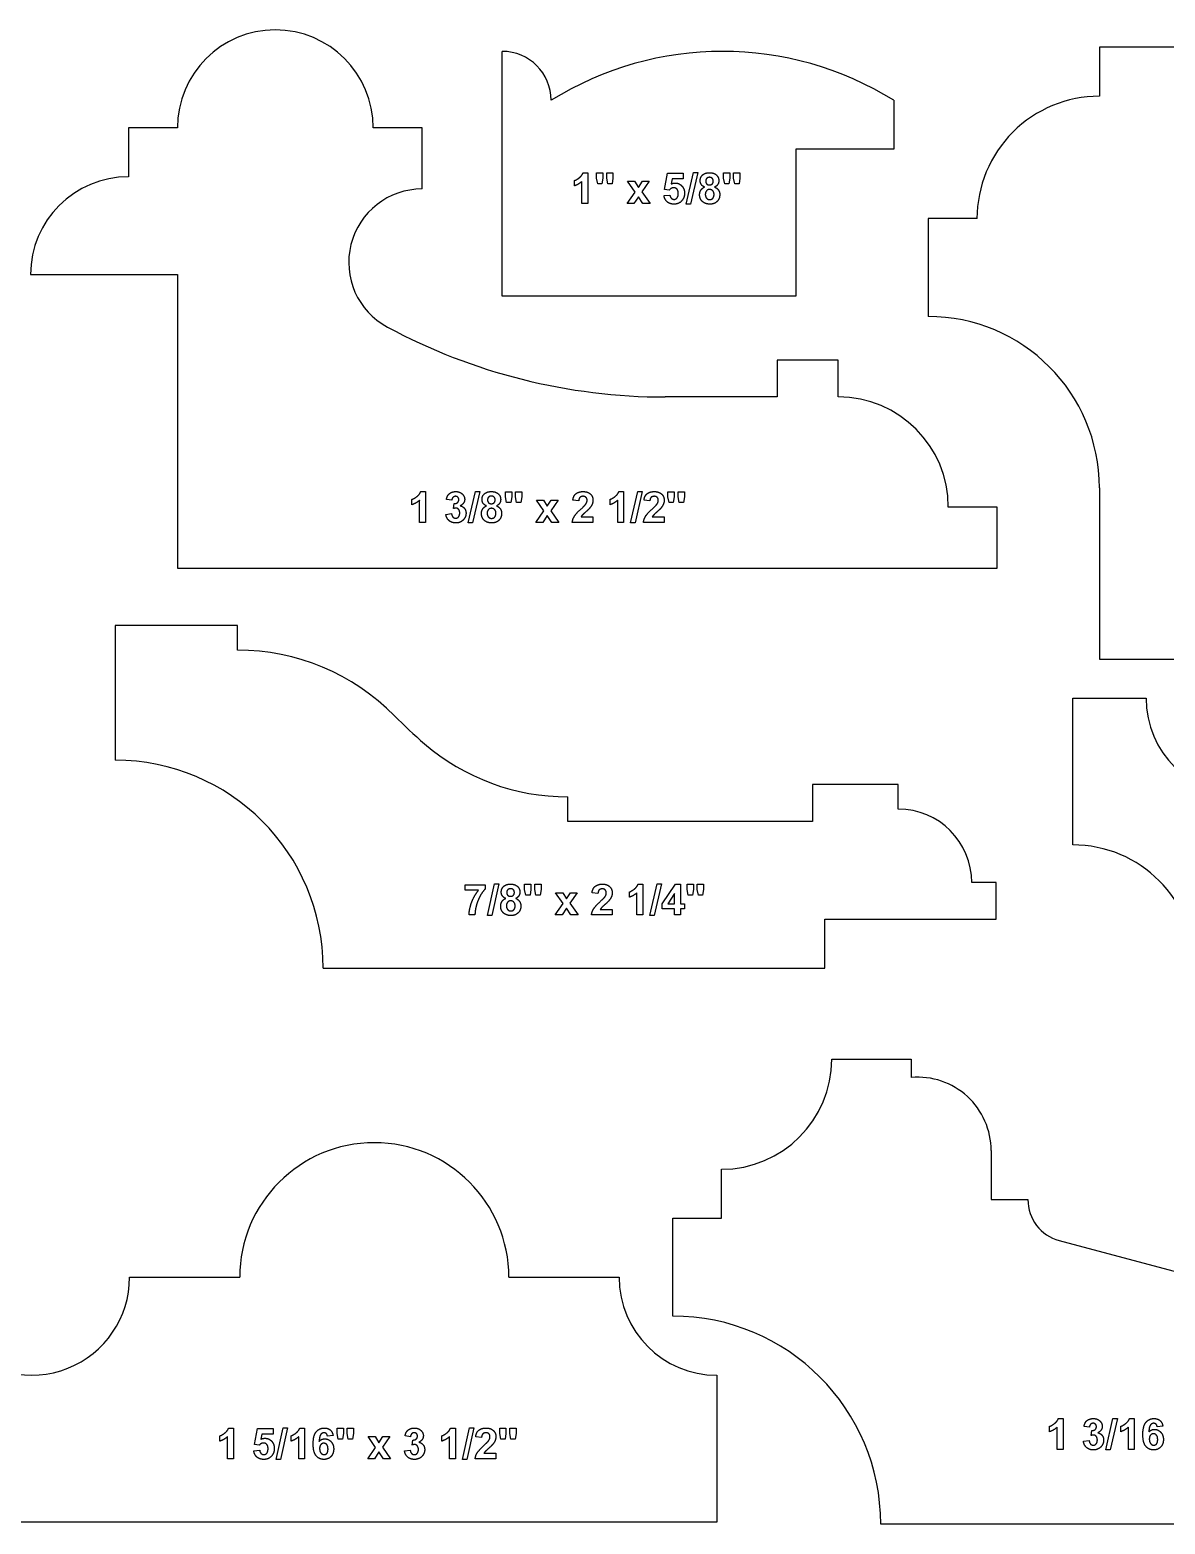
# Model space of a CAD drawing. Header units: millimetres. Extents: x -177 to 177, y -192 to 172.
# Drawn here: x -132.1 to -58.5, y 75.2 to 172.1 of the extents above; entities that cross this region are included whole.
import ezdxf

# ---------------------------------------------------------------- set-up
doc = ezdxf.new("R2010")
doc.units = ezdxf.units.MM
doc.header["$MEASUREMENT"] = 0
doc.layers.add('Default', color=18, linetype='Continuous')

msp = doc.modelspace()

# ---------------------------------------------------------------- linework, layer by layer
at = {"layer": 'Default', "color": 5}
for p, q in [((-101.467, 154.811), (-101.467, 170.686)), ((-51.619, 170.949), (-62.732, 170.949)), ((-62.732, 170.949), (-62.732, 167.774)), ((-76.067, 167.511), (-76.067, 164.336)), ((-122.536, 165.729), (-125.711, 165.729)), ((-125.711, 165.729), (-125.711, 162.554)), ((-106.661, 165.729), (-109.836, 165.729)), ((-106.661, 161.76), (-106.661, 165.729)), ((-76.067, 164.336), (-82.417, 164.336)), ((-82.417, 164.336), (-82.417, 154.811)), ((-96.788, 161.96), (-96.788, 162.306)), ((-96.294, 160.812), (-96.294, 162.249)), ((-96.222, 162.812), (-95.911, 162.812)), ((-95.911, 162.812), (-95.911, 160.812)), ((-95.343, 162.465), (-95.343, 162.8)), ((-95.343, 162.8), (-94.936, 162.8)), ((-95.273, 162.096), (-95.343, 162.465)), ((-94.997, 162.096), (-95.273, 162.096)), ((-94.936, 162.465), (-94.997, 162.096)), ((-94.936, 162.8), (-94.936, 162.465)), ((-94.689, 162.465), (-94.689, 162.8)), ((-94.689, 162.8), (-94.282, 162.8)), ((-94.618, 162.096), (-94.689, 162.465)), ((-94.343, 162.096), (-94.618, 162.096)), ((-94.282, 162.465), (-94.343, 162.096)), ((-94.282, 162.8), (-94.282, 162.465)), ((-92.85, 161.556), (-93.337, 162.257)), ((-93.337, 162.257), (-92.877, 162.257)), ((-92.877, 162.257), (-92.631, 161.859)), ((-92.631, 161.859), (-92.37, 162.257)), ((-91.93, 162.257), (-92.406, 161.572)), ((-92.37, 162.257), (-91.93, 162.257)), ((-90.936, 161.734), (-90.738, 162.775)), ((-90.738, 162.775), (-89.726, 162.775)), ((-90.452, 162.417), (-90.515, 162.085)), ((-89.726, 162.417), (-90.452, 162.417)), ((-89.726, 162.775), (-89.726, 162.417)), ((-89.529, 160.775), (-89.06, 162.824)), ((-88.776, 162.824), (-89.245, 160.775)), ((-89.06, 162.824), (-88.776, 162.824)), ((-87.109, 162.465), (-87.109, 162.8)), ((-87.109, 162.8), (-86.701, 162.8)), ((-87.038, 162.096), (-87.109, 162.465)), ((-86.763, 162.096), (-87.038, 162.096)), ((-86.701, 162.465), (-86.763, 162.096)), ((-86.701, 162.8), (-86.701, 162.465)), ((-86.455, 162.465), (-86.455, 162.8)), ((-86.455, 162.8), (-86.047, 162.8)), ((-86.384, 162.096), (-86.455, 162.465)), ((-86.108, 162.096), (-86.384, 162.096)), ((-86.047, 162.465), (-86.108, 162.096)), ((-86.047, 162.8), (-86.047, 162.465)), ((-93.362, 160.812), (-92.85, 161.556)), ((-92.631, 161.26), (-92.922, 160.812)), ((-92.341, 160.812), (-92.631, 161.26)), ((-92.406, 161.572), (-91.88, 160.812)), ((-90.973, 161.328), (-90.59, 161.368)), ((-90.629, 161.689), (-90.936, 161.734)), ((-95.911, 160.812), (-96.294, 160.812)), ((-92.922, 160.812), (-93.362, 160.812)), ((-91.88, 160.812), (-92.341, 160.812)), ((-89.245, 160.775), (-89.529, 160.775)), ((-70.67, 159.836), (-73.845, 159.836)), ((-73.845, 159.836), (-73.845, 153.486)), ((-132.061, 156.204), (-122.536, 156.204)), ((-122.536, 156.204), (-122.536, 137.154)), ((-82.417, 154.811), (-101.467, 154.811)), ((-79.674, 150.648), (-83.643, 150.648)), ((-83.643, 150.648), (-83.643, 148.267)), ((-79.674, 148.267), (-79.674, 150.648)), ((-83.643, 148.267), (-90.887, 148.267)), ((-107.32, 141.28), (-107.32, 141.625)), ((-106.827, 140.131), (-106.827, 141.568)), ((-106.754, 142.131), (-106.444, 142.131)), ((-106.444, 142.131), (-106.444, 140.131)), ((-104.74, 141.564), (-105.086, 141.622)), ((-103.679, 140.094), (-103.21, 142.144)), ((-102.925, 142.144), (-103.395, 140.094)), ((-103.21, 142.144), (-102.925, 142.144)), ((-101.259, 141.784), (-101.259, 142.119)), ((-101.259, 142.119), (-100.851, 142.119)), ((-101.188, 141.415), (-101.259, 141.784)), ((-100.851, 141.784), (-100.913, 141.415)), ((-100.851, 142.119), (-100.851, 141.784)), ((-100.604, 141.784), (-100.604, 142.119)), ((-100.604, 142.119), (-100.197, 142.119)), ((-100.534, 141.415), (-100.604, 141.784)), ((-100.197, 141.784), (-100.258, 141.415)), ((-100.197, 142.119), (-100.197, 141.784)), ((-98.765, 140.875), (-99.253, 141.576)), ((-99.253, 141.576), (-98.792, 141.576)), ((-98.792, 141.576), (-98.546, 141.179)), ((-98.546, 141.179), (-98.286, 141.576)), ((-97.845, 141.576), (-98.321, 140.892)), ((-98.286, 141.576), (-97.845, 141.576)), ((-96.506, 141.526), (-96.888, 141.563)), ((-94.469, 141.28), (-94.469, 141.625)), ((-93.975, 140.131), (-93.975, 141.568)), ((-93.902, 142.131), (-93.592, 142.131)), ((-93.592, 142.131), (-93.592, 140.131)), ((-93.136, 140.094), (-92.666, 142.144)), ((-92.382, 142.144), (-92.851, 140.094)), ((-92.666, 142.144), (-92.382, 142.144)), ((-91.888, 141.526), (-92.271, 141.563)), ((-90.716, 141.784), (-90.716, 142.119)), ((-90.716, 142.119), (-90.308, 142.119)), ((-90.645, 141.415), (-90.716, 141.784)), ((-90.308, 141.784), (-90.369, 141.415)), ((-90.308, 142.119), (-90.308, 141.784)), ((-90.061, 141.784), (-90.061, 142.119)), ((-90.061, 142.119), (-89.654, 142.119)), ((-89.991, 141.415), (-90.061, 141.784)), ((-89.654, 141.784), (-89.715, 141.415)), ((-89.654, 142.119), (-89.654, 141.784)), ((-62.733, 142.374), (-62.733, 131.261)), ((-105.123, 140.654), (-104.753, 140.699)), ((-104.629, 141.029), (-104.589, 141.354)), ((-100.913, 141.415), (-101.188, 141.415)), ((-100.258, 141.415), (-100.534, 141.415)), ((-99.277, 140.131), (-98.765, 140.875)), ((-98.546, 140.579), (-98.837, 140.131)), ((-98.256, 140.131), (-98.546, 140.579)), ((-98.321, 140.892), (-97.796, 140.131)), ((-90.369, 141.415), (-90.645, 141.415)), ((-89.715, 141.415), (-89.991, 141.415)), ((-69.355, 141.123), (-72.53, 141.123)), ((-69.355, 137.154), (-69.355, 141.123)), ((-106.444, 140.131), (-106.827, 140.131)), ((-103.395, 140.094), (-103.679, 140.094)), ((-98.837, 140.131), (-99.277, 140.131)), ((-97.796, 140.131), (-98.256, 140.131)), ((-95.58, 140.131), (-96.925, 140.131)), ((-96.355, 140.489), (-95.58, 140.489)), ((-95.58, 140.489), (-95.58, 140.131)), ((-93.592, 140.131), (-93.975, 140.131)), ((-92.851, 140.094), (-93.136, 140.094)), ((-90.962, 140.131), (-92.308, 140.131)), ((-91.738, 140.489), (-90.962, 140.489)), ((-90.962, 140.489), (-90.962, 140.131)), ((-122.536, 137.154), (-69.355, 137.154)), ((-118.637, 133.438), (-126.575, 133.438)), ((-126.575, 133.438), (-126.575, 124.707)), ((-118.637, 131.85), (-118.637, 133.438)), ((-62.733, 131.261), (-16.695, 131.261)), ((-64.465, 119.211), (-64.465, 128.736)), ((-64.465, 128.736), (-59.702, 128.736)), ((-75.775, 123.12), (-81.331, 123.12)), ((-81.331, 123.12), (-81.331, 120.739)), ((-75.775, 121.532), (-75.775, 123.12)), ((-97.206, 120.739), (-97.206, 122.327)), ((-81.331, 120.739), (-97.206, 120.739)), ((-103.876, 116.271), (-103.876, 116.629)), ((-103.876, 116.629), (-102.567, 116.629)), ((-102.567, 116.629), (-102.567, 116.358)), ((-102.431, 114.629), (-101.962, 116.679)), ((-101.678, 116.679), (-102.147, 114.629)), ((-101.962, 116.679), (-101.678, 116.679)), ((-100.011, 116.319), (-100.011, 116.654)), ((-100.011, 116.654), (-99.604, 116.654)), ((-99.941, 115.95), (-100.011, 116.319)), ((-99.604, 116.319), (-99.665, 115.95)), ((-99.604, 116.654), (-99.604, 116.319)), ((-99.357, 116.319), (-99.357, 116.654)), ((-99.357, 116.654), (-98.95, 116.654)), ((-99.286, 115.95), (-99.357, 116.319)), ((-98.95, 116.319), (-99.011, 115.95)), ((-98.95, 116.654), (-98.95, 116.319)), ((-92.655, 116.666), (-92.345, 116.666)), ((-92.345, 116.666), (-92.345, 114.666)), ((-91.888, 114.629), (-91.419, 116.679)), ((-91.135, 116.679), (-91.604, 114.629)), ((-91.419, 116.679), (-91.135, 116.679)), ((-91.085, 115.393), (-90.232, 116.654)), ((-90.232, 116.654), (-89.9, 116.654)), ((-89.9, 116.654), (-89.9, 115.395)), ((-89.468, 116.319), (-89.468, 116.654)), ((-89.468, 116.654), (-89.061, 116.654)), ((-89.398, 115.95), (-89.468, 116.319)), ((-89.061, 116.319), (-89.122, 115.95)), ((-89.061, 116.654), (-89.061, 116.319)), ((-88.814, 116.319), (-88.814, 116.654)), ((-88.814, 116.654), (-88.406, 116.654)), ((-88.743, 115.95), (-88.814, 116.319)), ((-88.406, 116.319), (-88.468, 115.95)), ((-88.406, 116.654), (-88.406, 116.319)), ((-69.425, 116.769), (-71.013, 116.769)), ((-69.425, 114.388), (-69.425, 116.769)), ((-103.002, 116.271), (-103.876, 116.271)), ((-99.665, 115.95), (-99.941, 115.95)), ((-99.011, 115.95), (-99.286, 115.95)), ((-98.03, 114.666), (-97.518, 115.41)), ((-97.518, 115.41), (-98.005, 116.111)), ((-98.005, 116.111), (-97.545, 116.111)), ((-97.545, 116.111), (-97.299, 115.714)), ((-97.299, 115.714), (-97.038, 116.111)), ((-96.598, 116.111), (-97.074, 115.427)), ((-97.074, 115.427), (-96.548, 114.666)), ((-97.038, 116.111), (-96.598, 116.111)), ((-95.258, 116.062), (-95.641, 116.098)), ((-93.221, 115.815), (-93.221, 116.16)), ((-92.727, 114.666), (-92.727, 116.103)), ((-91.085, 115.062), (-91.085, 115.393)), ((-90.283, 116.054), (-90.729, 115.395)), ((-90.729, 115.395), (-90.283, 115.395)), ((-90.283, 115.395), (-90.283, 116.054)), ((-89.9, 115.395), (-89.653, 115.395)), ((-89.653, 115.395), (-89.653, 115.062)), ((-89.122, 115.95), (-89.398, 115.95)), ((-88.468, 115.95), (-88.743, 115.95)), ((-103.234, 114.666), (-103.616, 114.666)), ((-102.147, 114.629), (-102.431, 114.629)), ((-97.589, 114.666), (-98.03, 114.666)), ((-97.299, 115.114), (-97.589, 114.666)), ((-97.009, 114.666), (-97.299, 115.114)), ((-96.548, 114.666), (-97.009, 114.666)), ((-94.332, 114.666), (-95.678, 114.666)), ((-95.108, 115.024), (-94.332, 115.024)), ((-94.332, 115.024), (-94.332, 114.666)), ((-92.345, 114.666), (-92.727, 114.666)), ((-91.604, 114.629), (-91.888, 114.629)), ((-90.283, 115.062), (-91.085, 115.062)), ((-90.283, 114.666), (-90.283, 115.062)), ((-89.9, 114.666), (-90.283, 114.666)), ((-89.653, 115.062), (-89.9, 115.062)), ((-89.9, 115.062), (-89.9, 114.666)), ((-80.538, 111.213), (-80.538, 114.388)), ((-80.538, 114.388), (-69.425, 114.388)), ((-113.081, 111.213), (-80.538, 111.213)), ((-80.09, 105.315), (-74.93, 105.315)), ((-74.93, 105.315), (-74.93, 104.124)), ((-69.753, 99.379), (-69.753, 96.204)), ((-87.234, 94.996), (-87.234, 98.171)), ((-69.753, 96.204), (-67.372, 96.204)), ((-90.409, 88.646), (-90.409, 94.996)), ((-90.409, 94.996), (-87.234, 94.996)), ((-65.333, 93.548), (-42.799, 87.51)), ((-125.64, 91.161), (-118.497, 91.161)), ((-101.034, 91.161), (-93.89, 91.161)), ((-87.54, 84.811), (-87.54, 75.286)), ((-65.962, 81.149), (-65.962, 81.495)), ((-65.469, 80.001), (-65.469, 81.438)), ((-65.396, 82.001), (-65.086, 82.001)), ((-65.086, 82.001), (-65.086, 80.001)), ((-63.382, 81.433), (-63.728, 81.491)), ((-62.321, 79.964), (-61.852, 82.013)), ((-61.567, 82.013), (-62.036, 79.964)), ((-61.852, 82.013), (-61.567, 82.013)), ((-61.345, 81.149), (-61.345, 81.495)), ((-60.851, 80.001), (-60.851, 81.438)), ((-60.779, 82.001), (-60.469, 82.001)), ((-60.469, 82.001), (-60.469, 80.001)), ((-58.617, 81.511), (-58.987, 81.47)), ((-119.779, 80.534), (-119.779, 80.88)), ((-119.286, 79.386), (-119.286, 80.823)), ((-119.213, 81.386), (-118.903, 81.386)), ((-118.903, 81.386), (-118.903, 79.386)), ((-117.545, 80.308), (-117.347, 81.349)), ((-117.347, 81.349), (-116.335, 81.349)), ((-117.061, 80.991), (-117.124, 80.659)), ((-116.335, 80.991), (-117.061, 80.991)), ((-116.335, 81.349), (-116.335, 80.991)), ((-116.138, 79.349), (-115.668, 81.399)), ((-115.384, 81.399), (-115.853, 79.349)), ((-115.668, 81.399), (-115.384, 81.399)), ((-115.162, 80.534), (-115.162, 80.88)), ((-114.668, 79.386), (-114.668, 80.823)), ((-114.596, 81.386), (-114.286, 81.386)), ((-114.286, 81.386), (-114.286, 79.386)), ((-112.434, 80.896), (-112.804, 80.855)), ((-112.174, 81.039), (-112.174, 81.374)), ((-112.174, 81.374), (-111.767, 81.374)), ((-112.104, 80.67), (-112.174, 81.039)), ((-111.828, 80.67), (-112.104, 80.67)), ((-111.767, 81.039), (-111.828, 80.67)), ((-111.767, 81.374), (-111.767, 81.039)), ((-111.52, 81.039), (-111.52, 81.374)), ((-111.52, 81.374), (-111.113, 81.374)), ((-111.45, 80.67), (-111.52, 81.039)), ((-111.174, 80.67), (-111.45, 80.67)), ((-111.113, 81.039), (-111.174, 80.67)), ((-111.113, 81.374), (-111.113, 81.039)), ((-109.681, 80.13), (-110.168, 80.831)), ((-110.168, 80.831), (-109.708, 80.831)), ((-109.708, 80.831), (-109.462, 80.433)), ((-109.462, 80.433), (-109.201, 80.831)), ((-108.761, 80.831), (-109.237, 80.146)), ((-109.201, 80.831), (-108.761, 80.831)), ((-107.421, 80.818), (-107.767, 80.877)), ((-107.31, 80.284), (-107.27, 80.608)), ((-105.384, 80.534), (-105.384, 80.88)), ((-104.891, 79.386), (-104.891, 80.823)), ((-104.818, 81.386), (-104.508, 81.386)), ((-104.508, 81.386), (-104.508, 79.386)), ((-104.051, 79.349), (-103.582, 81.399)), ((-103.298, 81.399), (-103.767, 79.349)), ((-103.582, 81.399), (-103.298, 81.399)), ((-102.804, 80.781), (-103.187, 80.818)), ((-101.631, 81.039), (-101.631, 81.374)), ((-101.631, 81.374), (-101.224, 81.374)), ((-101.561, 80.67), (-101.631, 81.039)), ((-101.285, 80.67), (-101.561, 80.67)), ((-101.224, 81.039), (-101.285, 80.67)), ((-101.224, 81.374), (-101.224, 81.039)), ((-100.977, 81.039), (-100.977, 81.374)), ((-100.977, 81.374), (-100.57, 81.374)), ((-100.906, 80.67), (-100.977, 81.039)), ((-100.631, 80.67), (-100.906, 80.67)), ((-100.57, 81.039), (-100.631, 80.67)), ((-100.57, 81.374), (-100.57, 81.039)), ((-63.765, 80.523), (-63.395, 80.569)), ((-63.271, 80.898), (-63.231, 81.223)), ((-117.582, 79.902), (-117.199, 79.942)), ((-117.238, 80.263), (-117.545, 80.308)), ((-110.193, 79.386), (-109.681, 80.13)), ((-109.462, 79.834), (-109.753, 79.386)), ((-109.172, 79.386), (-109.462, 79.834)), ((-109.237, 80.146), (-108.711, 79.386)), ((-107.804, 79.908), (-107.434, 79.954)), ((-102.653, 79.744), (-101.878, 79.744)), ((-101.878, 79.744), (-101.878, 79.386)), ((-65.086, 80.001), (-65.469, 80.001)), ((-62.036, 79.964), (-62.321, 79.964)), ((-60.469, 80.001), (-60.851, 80.001)), ((-118.903, 79.386), (-119.286, 79.386)), ((-115.853, 79.349), (-116.138, 79.349)), ((-114.286, 79.386), (-114.668, 79.386)), ((-109.753, 79.386), (-110.193, 79.386)), ((-108.711, 79.386), (-109.172, 79.386)), ((-104.508, 79.386), (-104.891, 79.386)), ((-103.767, 79.349), (-104.051, 79.349)), ((-101.878, 79.386), (-103.224, 79.386)), ((-87.54, 75.286), (-176.44, 75.286)), ((-34.053, 75.152), (-76.915, 75.152))]:
    msp.add_line(p, q, dxfattribs=at)
for centre, radius, start, end in [((-116.186, 165.729), 6.35, 0, 180), ((-101.467, 167.511), 3.175, 0, 90), ((-87.179, 149.658), 21.029, 58.10016, 121.89984), ((-62.733, 159.836), 7.938, 89.99639, 180), ((-125.711, 156.204), 6.35, 90, 180), ((-106.661, 156.998), 4.762, 90, 241.76018), ((-73.845, 142.374), 11.113, 360, 90), ((-90.887, 186.367), 38.1, 241.76019, 270.00001), ((-79.674, 141.123), 7.144, 360, 90), ((-118.637, 117.562), 14.288, 44.57549, 90), ((-53.352, 128.736), 6.35, 180, 270), ((-85.751, 149.964), 31.878, 224.57546, 229.36711), ((-97.206, 136.615), 14.288, 229.36711, 270), ((-126.575, 111.213), 13.494, 360, 90), ((-75.775, 116.769), 4.763, 360, 90), ((-64.465, 111.273), 7.938, 0, 90), ((-87.234, 105.315), 7.144, 270, 0), ((-74.515, 99.379), 4.763, 0, 95), ((-109.765, 91.161), 8.731, 0, 180), ((-64.622, 96.204), 2.75, 180, 254.99989), ((-131.99, 91.161), 6.35, 223.25246, 0), ((-87.54, 91.161), 6.35, 180, 270), ((-90.409, 75.152), 13.494, 0, 90)]:
    msp.add_arc(centre, radius, start, end, dxfattribs=at)
for points in [[(-96.788, 162.306), (-96.638, 162.355), (-96.463, 162.492)], [(-96.294, 162.249), (-96.504, 162.054), (-96.788, 161.96)], [(-96.463, 162.492), (-96.287, 162.629), (-96.222, 162.812)], [(-90.515, 162.085), (-90.386, 162.145), (-90.252, 162.145)], [(-90.252, 162.145), (-89.996, 162.145), (-89.818, 161.96)], [(-89.818, 161.96), (-89.64, 161.775), (-89.64, 161.479)], [(-88.627, 162.297), (-88.627, 162.52), (-88.47, 162.666)], [(-88.559, 162.056), (-88.627, 162.166), (-88.627, 162.297)], [(-88.586, 161.675), (-88.507, 161.81), (-88.338, 161.884)], [(-88.338, 161.884), (-88.49, 161.946), (-88.559, 162.056)], [(-88.47, 162.666), (-88.313, 162.812), (-88.022, 162.812)], [(-88.202, 162.449), (-88.269, 162.382), (-88.269, 162.271)], [(-88.269, 162.271), (-88.269, 162.154), (-88.202, 162.088)], [(-88.02, 162.516), (-88.134, 162.516), (-88.202, 162.449)], [(-88.202, 162.088), (-88.135, 162.022), (-88.024, 162.022)], [(-88.024, 162.022), (-87.911, 162.022), (-87.843, 162.088)], [(-88.022, 162.812), (-87.735, 162.812), (-87.576, 162.666)], [(-87.843, 162.449), (-87.91, 162.516), (-88.02, 162.516)], [(-87.776, 162.272), (-87.776, 162.383), (-87.843, 162.449)], [(-87.843, 162.088), (-87.776, 162.155), (-87.776, 162.272)], [(-87.488, 162.049), (-87.559, 161.941), (-87.687, 161.884)], [(-87.687, 161.884), (-87.525, 161.817), (-87.44, 161.69)], [(-87.576, 162.666), (-87.417, 162.52), (-87.417, 162.297)], [(-87.417, 162.297), (-87.417, 162.158), (-87.488, 162.049)], [(-90.766, 160.925), (-90.939, 161.075), (-90.973, 161.328)], [(-90.319, 160.775), (-90.593, 160.775), (-90.766, 160.925)], [(-90.339, 161.837), (-90.501, 161.837), (-90.629, 161.689)], [(-90.59, 161.368), (-90.575, 161.237), (-90.498, 161.16)], [(-90.498, 161.16), (-90.421, 161.084), (-90.321, 161.084)], [(-90.128, 161.746), (-90.209, 161.837), (-90.339, 161.837)], [(-90.321, 161.084), (-90.206, 161.084), (-90.127, 161.18)], [(-89.782, 161.039), (-89.975, 160.775), (-90.319, 160.775)], [(-90.047, 161.472), (-90.047, 161.654), (-90.128, 161.746)], [(-90.127, 161.18), (-90.047, 161.277), (-90.047, 161.472)], [(-89.64, 161.479), (-89.64, 161.233), (-89.782, 161.039)], [(-88.664, 161.379), (-88.664, 161.54), (-88.586, 161.675)], [(-88.451, 160.918), (-88.664, 161.086), (-88.664, 161.379)], [(-87.999, 160.775), (-88.271, 160.775), (-88.451, 160.918)], [(-88.224, 161.627), (-88.294, 161.528), (-88.294, 161.413)], [(-88.294, 161.413), (-88.294, 161.252), (-88.211, 161.162)], [(-88.011, 161.726), (-88.154, 161.726), (-88.224, 161.627)], [(-88.211, 161.162), (-88.129, 161.071), (-88.005, 161.071)], [(-87.807, 161.639), (-87.887, 161.726), (-88.011, 161.726)], [(-88.005, 161.071), (-87.885, 161.071), (-87.805, 161.158)], [(-87.532, 160.947), (-87.707, 160.775), (-87.999, 160.775)], [(-87.726, 161.409), (-87.726, 161.552), (-87.807, 161.639)], [(-87.805, 161.158), (-87.726, 161.245), (-87.726, 161.409)], [(-87.356, 161.395), (-87.356, 161.12), (-87.532, 160.947)], [(-87.44, 161.69), (-87.356, 161.562), (-87.356, 161.395)], [(-107.32, 141.625), (-107.171, 141.674), (-106.995, 141.811)], [(-106.827, 141.568), (-107.036, 141.373), (-107.32, 141.28)], [(-106.995, 141.811), (-106.82, 141.949), (-106.754, 142.131)], [(-105.086, 141.622), (-105.05, 141.799), (-104.977, 141.904)], [(-104.977, 141.904), (-104.904, 142.01), (-104.774, 142.071)], [(-104.774, 142.071), (-104.644, 142.131), (-104.482, 142.131)], [(-104.658, 141.757), (-104.726, 141.69), (-104.74, 141.564)], [(-104.496, 141.823), (-104.591, 141.823), (-104.658, 141.757)], [(-104.342, 141.764), (-104.4, 141.823), (-104.496, 141.823)], [(-104.482, 142.131), (-104.205, 142.131), (-104.038, 141.953)], [(-104.362, 141.42), (-104.283, 141.49), (-104.283, 141.606)], [(-104.283, 141.606), (-104.283, 141.705), (-104.342, 141.764)], [(-103.901, 141.624), (-103.901, 141.363), (-104.187, 141.208)], [(-104.038, 141.953), (-103.901, 141.808), (-103.901, 141.624)], [(-102.777, 141.616), (-102.777, 141.84), (-102.62, 141.986)], [(-102.709, 141.375), (-102.777, 141.485), (-102.777, 141.616)], [(-102.62, 141.986), (-102.462, 142.131), (-102.172, 142.131)], [(-102.352, 141.768), (-102.419, 141.701), (-102.419, 141.59)], [(-102.419, 141.59), (-102.419, 141.473), (-102.352, 141.407)], [(-102.169, 141.835), (-102.284, 141.835), (-102.352, 141.768)], [(-102.172, 142.131), (-101.885, 142.131), (-101.726, 141.986)], [(-101.992, 141.769), (-102.06, 141.835), (-102.169, 141.835)], [(-101.993, 141.408), (-101.925, 141.474), (-101.925, 141.592)], [(-101.925, 141.592), (-101.925, 141.702), (-101.992, 141.769)], [(-101.726, 141.986), (-101.567, 141.84), (-101.567, 141.616)], [(-101.567, 141.616), (-101.567, 141.477), (-101.638, 141.369)], [(-96.888, 141.563), (-96.854, 141.867), (-96.673, 141.999)], [(-96.673, 141.999), (-96.491, 142.131), (-96.219, 142.131)], [(-96.422, 141.754), (-96.494, 141.686), (-96.506, 141.526)], [(-96.227, 141.823), (-96.35, 141.823), (-96.422, 141.754)], [(-96.033, 141.754), (-96.103, 141.823), (-96.227, 141.823)], [(-96.219, 142.131), (-95.921, 142.131), (-95.75, 141.973)], [(-96.042, 141.322), (-95.962, 141.441), (-95.962, 141.557)], [(-95.962, 141.557), (-95.962, 141.685), (-96.033, 141.754)], [(-95.75, 141.973), (-95.58, 141.814), (-95.58, 141.578)], [(-95.58, 141.578), (-95.58, 141.444), (-95.629, 141.323)], [(-94.469, 141.625), (-94.319, 141.674), (-94.143, 141.811)], [(-93.975, 141.568), (-94.184, 141.373), (-94.469, 141.28)], [(-94.143, 141.811), (-93.968, 141.949), (-93.902, 142.131)], [(-92.271, 141.563), (-92.237, 141.867), (-92.055, 141.999)], [(-92.055, 141.999), (-91.874, 142.131), (-91.602, 142.131)], [(-91.805, 141.754), (-91.877, 141.686), (-91.888, 141.526)], [(-91.61, 141.823), (-91.732, 141.823), (-91.805, 141.754)], [(-91.416, 141.754), (-91.486, 141.823), (-91.61, 141.823)], [(-91.602, 142.131), (-91.303, 142.131), (-91.133, 141.973)], [(-91.425, 141.322), (-91.345, 141.441), (-91.345, 141.557)], [(-91.345, 141.557), (-91.345, 141.685), (-91.416, 141.754)], [(-91.133, 141.973), (-90.962, 141.814), (-90.962, 141.578)], [(-90.962, 141.578), (-90.962, 141.444), (-91.011, 141.323)], [(-104.919, 140.249), (-105.095, 140.404), (-105.123, 140.654)], [(-104.753, 140.699), (-104.736, 140.555), (-104.663, 140.479)], [(-104.467, 141.057), (-104.535, 141.057), (-104.629, 141.029)], [(-104.589, 141.354), (-104.44, 141.35), (-104.362, 141.42)], [(-104.293, 140.972), (-104.365, 141.057), (-104.467, 141.057)], [(-104.298, 140.494), (-104.222, 140.585), (-104.222, 140.74)], [(-104.222, 140.74), (-104.222, 140.886), (-104.293, 140.972)], [(-104.187, 141.208), (-104.017, 141.171), (-103.916, 141.043)], [(-103.814, 140.732), (-103.814, 140.467), (-104.004, 140.281)], [(-103.916, 141.043), (-103.814, 140.914), (-103.814, 140.732)], [(-102.814, 140.698), (-102.814, 140.86), (-102.736, 140.995)], [(-102.601, 140.237), (-102.814, 140.405), (-102.814, 140.698)], [(-102.736, 140.995), (-102.657, 141.13), (-102.488, 141.203)], [(-102.488, 141.203), (-102.64, 141.266), (-102.709, 141.375)], [(-102.374, 140.946), (-102.444, 140.848), (-102.444, 140.733)], [(-102.444, 140.733), (-102.444, 140.571), (-102.361, 140.481)], [(-102.161, 141.045), (-102.304, 141.045), (-102.374, 140.946)], [(-102.352, 141.407), (-102.285, 141.341), (-102.174, 141.341)], [(-102.174, 141.341), (-102.061, 141.341), (-101.993, 141.408)], [(-101.957, 140.958), (-102.037, 141.045), (-102.161, 141.045)], [(-101.876, 140.728), (-101.876, 140.871), (-101.957, 140.958)], [(-101.955, 140.477), (-101.876, 140.564), (-101.876, 140.728)], [(-101.638, 141.369), (-101.709, 141.26), (-101.837, 141.203)], [(-101.837, 141.203), (-101.675, 141.136), (-101.59, 141.009)], [(-101.506, 140.715), (-101.506, 140.439), (-101.682, 140.267)], [(-101.59, 141.009), (-101.506, 140.881), (-101.506, 140.715)], [(-96.794, 140.514), (-96.684, 140.695), (-96.361, 140.994)], [(-96.361, 140.994), (-96.101, 141.236), (-96.042, 141.322)], [(-96.276, 140.595), (-96.325, 140.541), (-96.355, 140.489)], [(-96.04, 140.815), (-96.227, 140.649), (-96.276, 140.595)], [(-95.784, 141.068), (-95.854, 140.98), (-96.04, 140.815)], [(-95.629, 141.323), (-95.678, 141.201), (-95.784, 141.068)], [(-92.177, 140.514), (-92.067, 140.695), (-91.744, 140.994)], [(-91.744, 140.994), (-91.483, 141.236), (-91.425, 141.322)], [(-91.658, 140.595), (-91.707, 140.541), (-91.738, 140.489)], [(-91.423, 140.815), (-91.609, 140.649), (-91.658, 140.595)], [(-91.166, 141.068), (-91.237, 140.98), (-91.423, 140.815)], [(-91.011, 141.323), (-91.06, 141.201), (-91.166, 141.068)], [(-104.475, 140.094), (-104.743, 140.094), (-104.919, 140.249)], [(-104.663, 140.479), (-104.59, 140.403), (-104.486, 140.403)], [(-104.486, 140.403), (-104.374, 140.403), (-104.298, 140.494)], [(-104.004, 140.281), (-104.193, 140.094), (-104.475, 140.094)], [(-102.149, 140.094), (-102.421, 140.094), (-102.601, 140.237)], [(-102.361, 140.481), (-102.279, 140.391), (-102.155, 140.391)], [(-102.155, 140.391), (-102.034, 140.391), (-101.955, 140.477)], [(-101.682, 140.267), (-101.857, 140.094), (-102.149, 140.094)], [(-96.925, 140.131), (-96.903, 140.333), (-96.794, 140.514)], [(-92.308, 140.131), (-92.286, 140.333), (-92.177, 140.514)], [(-102.567, 116.358), (-102.728, 116.198), (-102.894, 115.9)], [(-101.53, 116.151), (-101.53, 116.375), (-101.372, 116.521)], [(-101.372, 116.521), (-101.215, 116.666), (-100.925, 116.666)], [(-100.922, 116.37), (-101.036, 116.37), (-101.104, 116.303)], [(-100.925, 116.666), (-100.638, 116.666), (-100.479, 116.521)], [(-100.745, 116.304), (-100.812, 116.37), (-100.922, 116.37)], [(-100.479, 116.521), (-100.32, 116.375), (-100.32, 116.151)], [(-95.641, 116.098), (-95.607, 116.402), (-95.425, 116.534)], [(-95.425, 116.534), (-95.244, 116.666), (-94.972, 116.666)], [(-94.98, 116.358), (-95.102, 116.358), (-95.175, 116.289)], [(-94.785, 116.289), (-94.856, 116.358), (-94.98, 116.358)], [(-94.972, 116.666), (-94.673, 116.666), (-94.503, 116.508)], [(-94.503, 116.508), (-94.332, 116.349), (-94.332, 116.113)], [(-93.221, 116.16), (-93.072, 116.209), (-92.896, 116.347)], [(-92.896, 116.347), (-92.72, 116.484), (-92.655, 116.666)], [(-103.616, 114.666), (-103.607, 115.078), (-103.442, 115.506)], [(-103.442, 115.506), (-103.277, 115.934), (-103.002, 116.271)], [(-102.894, 115.9), (-103.061, 115.602), (-103.148, 115.266)], [(-101.567, 115.233), (-101.567, 115.395), (-101.488, 115.53)], [(-101.461, 115.91), (-101.53, 116.02), (-101.53, 116.151)], [(-101.488, 115.53), (-101.41, 115.665), (-101.241, 115.738)], [(-101.241, 115.738), (-101.392, 115.801), (-101.461, 115.91)], [(-101.126, 115.481), (-101.197, 115.383), (-101.197, 115.268)], [(-101.104, 116.303), (-101.172, 116.236), (-101.172, 116.125)], [(-101.172, 116.125), (-101.172, 116.008), (-101.105, 115.942)], [(-100.913, 115.58), (-101.056, 115.58), (-101.126, 115.481)], [(-101.105, 115.942), (-101.038, 115.876), (-100.926, 115.876)], [(-100.926, 115.876), (-100.813, 115.876), (-100.746, 115.943)], [(-100.709, 115.493), (-100.79, 115.58), (-100.913, 115.58)], [(-100.746, 115.943), (-100.678, 116.009), (-100.678, 116.127)], [(-100.678, 116.127), (-100.678, 116.237), (-100.745, 116.304)], [(-100.629, 115.263), (-100.629, 115.406), (-100.709, 115.493)], [(-100.391, 115.904), (-100.462, 115.795), (-100.59, 115.738)], [(-100.59, 115.738), (-100.427, 115.671), (-100.343, 115.544)], [(-100.32, 116.151), (-100.32, 116.012), (-100.391, 115.904)], [(-100.343, 115.544), (-100.258, 115.416), (-100.258, 115.25)], [(-95.546, 115.049), (-95.437, 115.23), (-95.114, 115.529)], [(-95.175, 116.289), (-95.247, 116.221), (-95.258, 116.062)], [(-95.114, 115.529), (-94.853, 115.771), (-94.795, 115.857)], [(-94.793, 115.35), (-94.979, 115.184), (-95.028, 115.13)], [(-94.795, 115.857), (-94.715, 115.976), (-94.715, 116.092)], [(-94.536, 115.603), (-94.607, 115.515), (-94.793, 115.35)], [(-94.715, 116.092), (-94.715, 116.22), (-94.785, 116.289)], [(-94.381, 115.858), (-94.43, 115.736), (-94.536, 115.603)], [(-94.332, 116.113), (-94.332, 115.979), (-94.381, 115.858)], [(-92.727, 116.103), (-92.937, 115.908), (-93.221, 115.815)], [(-103.148, 115.266), (-103.235, 114.931), (-103.234, 114.666)], [(-101.354, 114.772), (-101.567, 114.94), (-101.567, 115.233)], [(-100.902, 114.629), (-101.173, 114.629), (-101.354, 114.772)], [(-101.197, 115.268), (-101.197, 115.106), (-101.114, 115.016)], [(-101.114, 115.016), (-101.031, 114.926), (-100.908, 114.926)], [(-100.908, 114.926), (-100.787, 114.926), (-100.708, 115.013)], [(-100.434, 114.802), (-100.61, 114.629), (-100.902, 114.629)], [(-100.708, 115.013), (-100.629, 115.099), (-100.629, 115.263)], [(-100.258, 115.25), (-100.258, 114.974), (-100.434, 114.802)], [(-95.678, 114.666), (-95.656, 114.868), (-95.546, 115.049)], [(-95.028, 115.13), (-95.077, 115.076), (-95.108, 115.024)], [(-65.962, 81.495), (-65.813, 81.544), (-65.637, 81.681)], [(-65.469, 81.438), (-65.678, 81.242), (-65.962, 81.149)], [(-65.637, 81.681), (-65.461, 81.818), (-65.396, 82.001)], [(-63.728, 81.491), (-63.692, 81.668), (-63.619, 81.774)], [(-63.619, 81.774), (-63.546, 81.88), (-63.416, 81.94)], [(-63.416, 81.94), (-63.286, 82.001), (-63.124, 82.001)], [(-63.3, 81.626), (-63.368, 81.56), (-63.382, 81.433)], [(-63.138, 81.692), (-63.233, 81.692), (-63.3, 81.626)], [(-62.983, 81.633), (-63.042, 81.692), (-63.138, 81.692)], [(-63.124, 82.001), (-62.847, 82.001), (-62.68, 81.823)], [(-63.004, 81.289), (-62.925, 81.359), (-62.925, 81.476)], [(-62.925, 81.476), (-62.925, 81.574), (-62.983, 81.633)], [(-62.543, 81.493), (-62.543, 81.233), (-62.829, 81.078)], [(-62.68, 81.823), (-62.543, 81.677), (-62.543, 81.493)], [(-61.345, 81.495), (-61.195, 81.544), (-61.02, 81.681)], [(-60.851, 81.438), (-61.061, 81.242), (-61.345, 81.149)], [(-61.02, 81.681), (-60.844, 81.818), (-60.779, 82.001)], [(-59.913, 80.968), (-59.913, 81.516), (-59.71, 81.759)], [(-59.71, 81.759), (-59.507, 82.001), (-59.183, 82.001)], [(-59.418, 81.583), (-59.503, 81.473), (-59.525, 81.13)], [(-59.21, 81.692), (-59.333, 81.692), (-59.418, 81.583)], [(-59.059, 81.638), (-59.117, 81.692), (-59.21, 81.692)], [(-59.183, 82.001), (-58.956, 82.001), (-58.807, 81.875)], [(-58.987, 81.47), (-59.001, 81.584), (-59.059, 81.638)], [(-58.807, 81.875), (-58.658, 81.75), (-58.617, 81.511)], [(-119.779, 80.88), (-119.63, 80.929), (-119.454, 81.066)], [(-119.286, 80.823), (-119.495, 80.628), (-119.779, 80.534)], [(-119.454, 81.066), (-119.278, 81.203), (-119.213, 81.386)], [(-117.124, 80.659), (-116.995, 80.72), (-116.861, 80.72)], [(-116.861, 80.72), (-116.605, 80.72), (-116.427, 80.534)], [(-116.427, 80.534), (-116.249, 80.349), (-116.249, 80.053)], [(-115.162, 80.88), (-115.012, 80.929), (-114.837, 81.066)], [(-114.668, 80.823), (-114.878, 80.628), (-115.162, 80.534)], [(-114.837, 81.066), (-114.661, 81.203), (-114.596, 81.386)], [(-113.73, 80.353), (-113.73, 80.902), (-113.527, 81.144)], [(-113.527, 81.144), (-113.324, 81.386), (-113, 81.386)], [(-113.235, 80.968), (-113.32, 80.859), (-113.342, 80.515)], [(-113.342, 80.515), (-113.198, 80.683), (-112.983, 80.683)], [(-113.027, 81.078), (-113.15, 81.078), (-113.235, 80.968)], [(-112.876, 81.023), (-112.934, 81.078), (-113.027, 81.078)], [(-113, 81.386), (-112.773, 81.386), (-112.624, 81.261)], [(-112.983, 80.683), (-112.742, 80.683), (-112.569, 80.5)], [(-112.804, 80.855), (-112.818, 80.969), (-112.876, 81.023)], [(-112.624, 81.261), (-112.475, 81.135), (-112.434, 80.896)], [(-112.569, 80.5), (-112.397, 80.317), (-112.397, 80.027)], [(-107.767, 80.877), (-107.731, 81.053), (-107.658, 81.159)], [(-107.658, 81.159), (-107.585, 81.265), (-107.455, 81.326)], [(-107.455, 81.326), (-107.325, 81.386), (-107.163, 81.386)], [(-107.34, 81.011), (-107.407, 80.945), (-107.421, 80.818)], [(-107.177, 81.078), (-107.272, 81.078), (-107.34, 81.011)], [(-107.27, 80.608), (-107.121, 80.604), (-107.043, 80.675)], [(-107.023, 81.019), (-107.081, 81.078), (-107.177, 81.078)], [(-107.163, 81.386), (-106.886, 81.386), (-106.719, 81.208)], [(-107.043, 80.675), (-106.965, 80.745), (-106.965, 80.861)], [(-106.965, 80.861), (-106.965, 80.96), (-107.023, 81.019)], [(-106.582, 80.879), (-106.582, 80.618), (-106.868, 80.463)], [(-106.868, 80.463), (-106.699, 80.426), (-106.597, 80.297)], [(-106.719, 81.208), (-106.582, 81.062), (-106.582, 80.879)], [(-105.384, 80.88), (-105.235, 80.929), (-105.059, 81.066)], [(-104.891, 80.823), (-105.1, 80.628), (-105.384, 80.534)], [(-105.059, 81.066), (-104.883, 81.203), (-104.818, 81.386)], [(-103.187, 80.818), (-103.152, 81.122), (-102.971, 81.254)], [(-102.971, 81.254), (-102.79, 81.386), (-102.517, 81.386)], [(-102.72, 81.009), (-102.793, 80.94), (-102.804, 80.781)], [(-102.526, 81.078), (-102.648, 81.078), (-102.72, 81.009)], [(-102.659, 80.249), (-102.399, 80.491), (-102.34, 80.577)], [(-102.331, 81.009), (-102.402, 81.078), (-102.526, 81.078)], [(-102.517, 81.386), (-102.219, 81.386), (-102.049, 81.228)], [(-102.34, 80.577), (-102.261, 80.695), (-102.261, 80.811)], [(-102.261, 80.811), (-102.261, 80.94), (-102.331, 81.009)], [(-101.927, 80.577), (-101.976, 80.456), (-102.082, 80.323)], [(-102.049, 81.228), (-101.878, 81.069), (-101.878, 80.833)], [(-101.878, 80.833), (-101.878, 80.699), (-101.927, 80.577)], [(-63.561, 80.118), (-63.737, 80.273), (-63.765, 80.523)], [(-63.395, 80.569), (-63.378, 80.425), (-63.305, 80.349)], [(-63.109, 80.927), (-63.177, 80.927), (-63.271, 80.898)], [(-63.231, 81.223), (-63.082, 81.219), (-63.004, 81.289)], [(-62.935, 80.841), (-63.007, 80.927), (-63.109, 80.927)], [(-62.94, 80.363), (-62.864, 80.455), (-62.864, 80.609)], [(-62.864, 80.609), (-62.864, 80.756), (-62.935, 80.841)], [(-62.829, 81.078), (-62.659, 81.041), (-62.558, 80.912)], [(-62.456, 80.601), (-62.456, 80.336), (-62.646, 80.15)], [(-62.558, 80.912), (-62.456, 80.783), (-62.456, 80.601)], [(-59.718, 80.198), (-59.913, 80.433), (-59.913, 80.968)], [(-59.525, 81.13), (-59.381, 81.297), (-59.167, 81.297)], [(-59.415, 80.925), (-59.493, 80.838), (-59.493, 80.667)], [(-59.493, 80.667), (-59.493, 80.478), (-59.405, 80.375)], [(-59.224, 81.013), (-59.337, 81.013), (-59.415, 80.925)], [(-59.028, 80.921), (-59.107, 81.013), (-59.224, 81.013)], [(-59.167, 81.297), (-58.925, 81.297), (-58.752, 81.114)], [(-58.95, 80.632), (-58.95, 80.83), (-59.028, 80.921)], [(-59.023, 80.356), (-58.95, 80.441), (-58.95, 80.632)], [(-58.58, 80.642), (-58.58, 80.335), (-58.759, 80.149)], [(-58.752, 81.114), (-58.58, 80.931), (-58.58, 80.642)], [(-117.375, 79.499), (-117.548, 79.649), (-117.582, 79.902)], [(-116.927, 79.349), (-117.202, 79.349), (-117.375, 79.499)], [(-116.948, 80.411), (-117.11, 80.411), (-117.238, 80.263)], [(-117.199, 79.942), (-117.184, 79.811), (-117.107, 79.734)], [(-117.107, 79.734), (-117.03, 79.658), (-116.929, 79.658)], [(-116.737, 80.32), (-116.818, 80.411), (-116.948, 80.411)], [(-116.929, 79.658), (-116.815, 79.658), (-116.735, 79.754)], [(-116.391, 79.613), (-116.584, 79.349), (-116.927, 79.349)], [(-116.656, 80.046), (-116.656, 80.228), (-116.737, 80.32)], [(-116.735, 79.754), (-116.656, 79.851), (-116.656, 80.046)], [(-116.249, 80.053), (-116.249, 79.807), (-116.391, 79.613)], [(-113.535, 79.584), (-113.73, 79.819), (-113.73, 80.353)], [(-113.038, 79.349), (-113.341, 79.349), (-113.535, 79.584)], [(-113.232, 80.311), (-113.31, 80.223), (-113.31, 80.052)], [(-113.31, 80.052), (-113.31, 79.863), (-113.222, 79.761)], [(-113.041, 80.399), (-113.154, 80.399), (-113.232, 80.311)], [(-113.222, 79.761), (-113.134, 79.658), (-113.021, 79.658)], [(-112.845, 80.307), (-112.923, 80.399), (-113.041, 80.399)], [(-112.576, 79.535), (-112.756, 79.349), (-113.038, 79.349)], [(-113.021, 79.658), (-112.912, 79.658), (-112.84, 79.742)], [(-112.767, 80.018), (-112.767, 80.215), (-112.845, 80.307)], [(-112.84, 79.742), (-112.767, 79.826), (-112.767, 80.018)], [(-112.397, 80.027), (-112.397, 79.72), (-112.576, 79.535)], [(-107.6, 79.504), (-107.776, 79.659), (-107.804, 79.908)], [(-107.157, 79.349), (-107.424, 79.349), (-107.6, 79.504)], [(-107.434, 79.954), (-107.417, 79.81), (-107.344, 79.734)], [(-107.344, 79.734), (-107.271, 79.658), (-107.167, 79.658)], [(-107.149, 80.312), (-107.216, 80.312), (-107.31, 80.284)], [(-107.167, 79.658), (-107.055, 79.658), (-106.979, 79.749)], [(-106.685, 79.536), (-106.874, 79.349), (-107.157, 79.349)], [(-106.974, 80.227), (-107.046, 80.312), (-107.149, 80.312)], [(-106.979, 79.749), (-106.903, 79.84), (-106.903, 79.995)], [(-106.903, 79.995), (-106.903, 80.141), (-106.974, 80.227)], [(-106.495, 79.986), (-106.495, 79.722), (-106.685, 79.536)], [(-106.597, 80.297), (-106.495, 80.169), (-106.495, 79.986)], [(-103.224, 79.386), (-103.202, 79.588), (-103.092, 79.769)], [(-103.092, 79.769), (-102.983, 79.95), (-102.659, 80.249)], [(-102.574, 79.85), (-102.623, 79.796), (-102.653, 79.744)], [(-102.339, 80.07), (-102.525, 79.904), (-102.574, 79.85)], [(-102.082, 80.323), (-102.152, 80.235), (-102.339, 80.07)], [(-63.117, 79.964), (-63.385, 79.964), (-63.561, 80.118)], [(-63.305, 80.349), (-63.232, 80.272), (-63.128, 80.272)], [(-63.128, 80.272), (-63.016, 80.272), (-62.94, 80.363)], [(-62.646, 80.15), (-62.835, 79.964), (-63.117, 79.964)], [(-59.221, 79.964), (-59.524, 79.964), (-59.718, 80.198)], [(-59.405, 80.375), (-59.317, 80.272), (-59.204, 80.272)], [(-58.759, 80.149), (-58.939, 79.964), (-59.221, 79.964)], [(-59.204, 80.272), (-59.095, 80.272), (-59.023, 80.356)]]:
    msp.add_open_spline(points, degree=2, dxfattribs=at)

doc.saveas('drawing.dxf')
